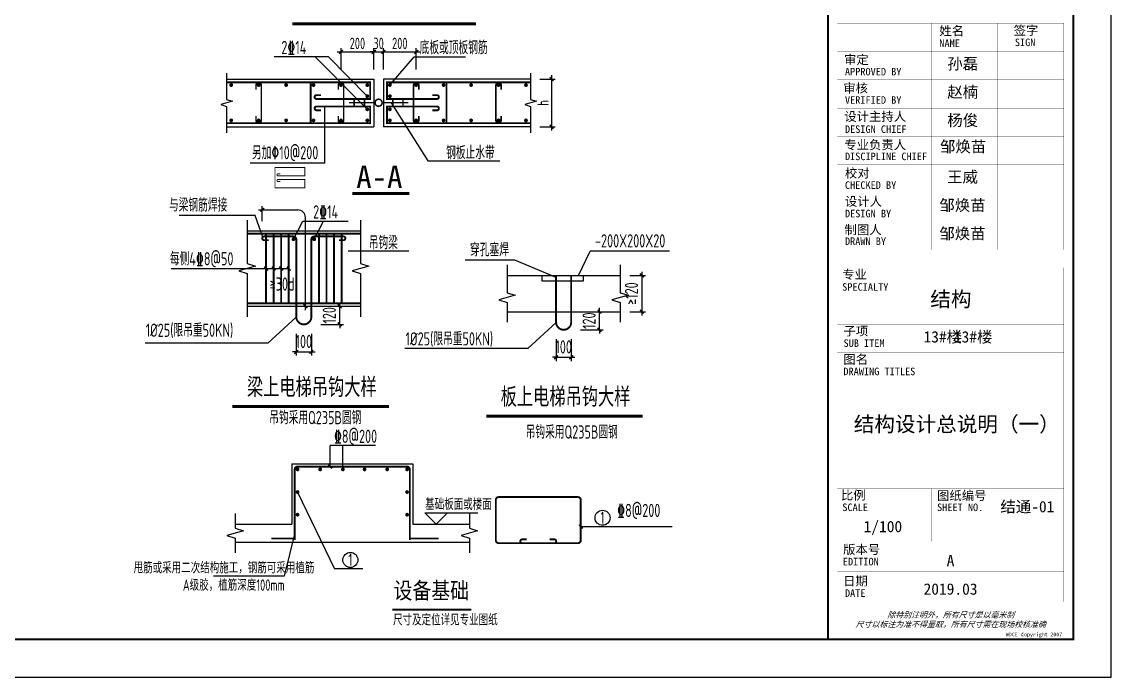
# Model space of a CAD drawing. Extents: x -67167 to 417929, y -86205 to 407116.
# Drawn here: x 291745 to 320599, y 273280 to 290648 of the extents above; entities that cross this region are included whole.
import ezdxf
from ezdxf.enums import TextEntityAlignment as Align

# ---------------------------------------------------------------- set-up
doc = ezdxf.new("R2010")
doc.units = 0
doc.header["$LTSCALE"] = 1000
doc.layers.get('Defpoints').update_dxf_attribs({"color": 165})
for name, color, linetype in [('15', 253, 'Continuous'), ('HZ', 2, 'Continuous'), ('S-ANNO-DIMS', 3, 'Continuous'), ('s-anno-text', 7, 'Continuous'), ('S-ANNO-THIN', 3, 'Continuous'), ('S-DETL', 40, 'Continuous'), ('s-rein', 1, 'Continuous'), ('SHEET_LINE', 6, 'Continuous'), ('签-建（陈）$0$SHEET_TEXT', 7, 'Continuous'), ('结-尺寸标注', 3, 'Continuous'), ('结-文字', 7, 'Continuous'), ('结-细线符号', 3, 'Continuous'), ('结-编号', 90, 'Continuous'), ('结-详图-轮廓', 40, 'Continuous'), ('结-详图-轴网-标注文字', 7, 'Continuous'), ('结-钢筋', 1, 'Continuous')]:
    doc.layers.add(name, color=color, linetype=linetype)
doc.styles.add('2', font='STXIHEI.TTF')
doc.styles.add('TSSD_Axis', font='Complex.shx', dxfattribs={"width": 0.7, "bigfont": 'hztxt.shx'})
doc.styles.add('TSSD_Dimension', font='Tssdeng.shx', dxfattribs={"width": 0.7, "bigfont": 'hztxt.shx'})
doc.styles.add('TSSD_Norm', font='Tssdeng.shx', dxfattribs={"bigfont": 'hztxt.shx'})
doc.styles.add('华文细黑', font='STXIHEI.TTF', dxfattribs={"height": 10})
doc.styles.add('图签信息$0$华文细黑', font='STXIHEI.TTF', dxfattribs={"height": 10})
doc.styles.add('签-建（陈）$0$华文细黑', font='STXIHEI.TTF', dxfattribs={"height": 10})
doc.dimstyles.new('TSSD_100_100', dxfattribs={"dimtxt": 300, "dimasz": 100, "dimexe": 100, "dimexo": 250, "dimgap": 100, "dimtad": 1, "dimdec": 0, "dimzin": 0, "dimdsep": 46, "dimtxsty": 'TSSD_Dimension', "dimblk": 'ARCHTICK', "dimblk1": 'ARCHTICK', "dimblk2": 'ARCHTICK', "dimcen": 0, "dimdle": 100, "dimclrt": 7, "dimadec": 0, "dimazin": 0, "dimtfac": 1, "dimtdec": 0, "dimtix": 1, "dimtmove": 2, "dimatfit": 3, "dimfxl": 1, "dimtolj": 1, "dimtzin": 0, "dimarcsym": 0})
doc.dimstyles.new('TSSD_25_100', dxfattribs={"dimtxt": 350, "dimasz": 100, "dimexe": 100, "dimexo": 250, "dimgap": 100, "dimtad": 1, "dimdec": 0, "dimlfac": 0.25, "dimzin": 0, "dimdsep": 46, "dimtxsty": 'TSSD_Dimension', "dimblk": 'ARCHTICK', "dimblk1": 'ARCHTICK', "dimblk2": 'ARCHTICK', "dimcen": 0, "dimdle": 100, "dimclrt": 7, "dimadec": 0, "dimazin": 0, "dimtfac": 1, "dimtdec": 0, "dimtix": 1, "dimtmove": 2, "dimatfit": 3, "dimfxl": 1, "dimtolj": 1, "dimtzin": 0, "dimarcsym": 0})

# ---------------------------------------------------------------- blocks, each defined once
blk = doc.blocks.new('_ArchTick')
at = {"color": 0, "linetype": 'ByBlock', "const_width": 0.4}
blk.add_lwpolyline([(-0.5, -0.5), (0.5, 0.5)], dxfattribs=at)
blk = doc.blocks.new('*D606')
at = {"layer": 'Defpoints', "color": 0, "transparency": 16777216}
for p in [(301068, 289850), (300200, 289130), (301068, 289130)]:
    blk.add_point(p, dxfattribs=at)
at = {"layer": 'S-ANNO-DIMS', "color": 0, "lineweight": -2, "transparency": 16777216}
for p, q in [((300100, 289850), (301168, 289850)), ((300200, 289380), (300200, 289950)), ((301068, 289380), (301068, 289950))]:
    blk.add_line(p, q, dxfattribs=at)
at = {"layer": 'S-ANNO-DIMS', "color": 0, "lineweight": -2, "transparency": 16777216, "xscale": 100, "yscale": 100, "zscale": 100, "rotation": 180}
blk.add_blockref('_ArchTick', (300200, 289850), dxfattribs=at)
at = {"layer": 'S-ANNO-DIMS', "color": 0, "lineweight": -2, "transparency": 16777216, "xscale": 100, "yscale": 100, "zscale": 100}
blk.add_blockref('_ArchTick', (301068, 289850), dxfattribs=at)
at = {"layer": 'S-ANNO-DIMS', "color": 7, "transparency": 16777216, "insert": (300634, 290075), "char_height": 300, "attachment_point": 5, "style": 'TSSD_Dimension'}
blk.add_mtext('\\A1;200', dxfattribs=at)
blk = doc.blocks.new('*D607')
at = {"layer": 'Defpoints', "color": 0, "transparency": 16777216}
for p in [(301323, 289850), (301068, 289130), (301323, 289130)]:
    blk.add_point(p, dxfattribs=at)
at = {"layer": 'S-ANNO-DIMS', "color": 0, "lineweight": -2, "transparency": 16777216}
for p, q in [((301068, 289850), (300968, 289850)), ((301068, 289380), (301068, 289950)), ((301068, 289850), (301323, 289850)), ((301323, 289380), (301323, 289950)), ((301323, 289850), (301423, 289850))]:
    blk.add_line(p, q, dxfattribs=at)
at = {"layer": 'S-ANNO-DIMS', "color": 0, "lineweight": -2, "transparency": 16777216, "xscale": 100, "yscale": 100, "zscale": 100}
blk.add_blockref('_ArchTick', (301068, 289850), dxfattribs=at)
at = {"layer": 'S-ANNO-DIMS', "color": 0, "lineweight": -2, "transparency": 16777216, "xscale": 100, "yscale": 100, "zscale": 100, "rotation": 180}
blk.add_blockref('_ArchTick', (301323, 289850), dxfattribs=at)
at = {"layer": 'S-ANNO-DIMS', "color": 7, "transparency": 16777216, "insert": (301195, 290075), "char_height": 300, "attachment_point": 5, "style": 'TSSD_Dimension'}
blk.add_mtext('\\A1;30', dxfattribs=at)
blk = doc.blocks.new('*D608')
at = {"layer": 'Defpoints', "color": 0, "transparency": 16777216}
for p in [(302191, 289850), (301323, 289130), (302191, 289130)]:
    blk.add_point(p, dxfattribs=at)
at = {"layer": 'S-ANNO-DIMS', "color": 0, "lineweight": -2, "transparency": 16777216}
for p, q in [((301223, 289850), (302291, 289850)), ((301323, 289380), (301323, 289950)), ((302191, 289380), (302191, 289950))]:
    blk.add_line(p, q, dxfattribs=at)
at = {"layer": 'S-ANNO-DIMS', "color": 0, "lineweight": -2, "transparency": 16777216, "xscale": 100, "yscale": 100, "zscale": 100, "rotation": 180}
blk.add_blockref('_ArchTick', (301323, 289850), dxfattribs=at)
at = {"layer": 'S-ANNO-DIMS', "color": 0, "lineweight": -2, "transparency": 16777216, "xscale": 100, "yscale": 100, "zscale": 100}
blk.add_blockref('_ArchTick', (302191, 289850), dxfattribs=at)
at = {"layer": 'S-ANNO-DIMS', "color": 7, "transparency": 16777216, "insert": (301757, 290075), "char_height": 300, "attachment_point": 5, "style": 'TSSD_Dimension'}
blk.add_mtext('\\A1;200', dxfattribs=at)
blk = doc.blocks.new('*D609')
at = {"layer": 'Defpoints', "color": 0, "transparency": 16777216}
for p in [(305220, 289130), (305220, 287865), (305776, 287865)]:
    blk.add_point(p, dxfattribs=at)
at = {"layer": 'S-ANNO-DIMS', "color": 0, "lineweight": -2, "transparency": 16777216}
for p, q in [((305470, 289130), (305876, 289130)), ((305776, 289230), (305776, 287765)), ((305470, 287865), (305876, 287865))]:
    blk.add_line(p, q, dxfattribs=at)
at = {"layer": 'S-ANNO-DIMS', "color": 0, "lineweight": -2, "transparency": 16777216, "xscale": 100, "yscale": 100, "zscale": 100}
for p, rotation in [((305776, 289130), 90), ((305776, 287865), 270)]:
    blk.add_blockref('_ArchTick', p, dxfattribs=dict(at, rotation=rotation))
at = {"layer": 'S-ANNO-DIMS', "color": 7, "transparency": 16777216, "insert": (305551, 288498), "char_height": 300, "attachment_point": 5, "rotation": 90, "style": 'TSSD_Dimension'}
blk.add_mtext('\\A1;h', dxfattribs=at)
blk = doc.blocks.new('zhishuidai')
at = {"layer": 'S-ANNO-DIMS', "const_width": 26.7}
for points in [[(-64, 432), (67, 432)], [(0, 62), (0, 525)], [(-64, 250), (67, 250)], [(0, -525), (0, -62)], [(-64, -250), (67, -250)], [(-64, -432), (67, -432)]]:
    blk.add_lwpolyline(points, dxfattribs=at)
blk.add_lwpolyline([(0, 62, -1), (0, -62, -1), (0, 62)], format="xyb", dxfattribs=at)
blk = doc.blocks.new('ts_axno')
at = {"color": 0, "linetype": 'ByBlock', "lineweight": -2}
blk.add_circle((0, 0), 0.5, dxfattribs=at)
at = {"color": 0, "linetype": 'ByBlock', "lineweight": -2, "style": 'TSSD_Axis', "width": 0.7}
blk.add_attdef('A', text='', height=0.6, dxfattribs=at).set_placement((0, 0), align=Align.MIDDLE_CENTER)
blk = doc.blocks.new('*D616')
at = {"layer": 'Defpoints', "color": 0, "transparency": 16777216}
for p in [(299015, 282630), (299415, 282630), (299415, 281902)]:
    blk.add_point(p, dxfattribs=at)
at = {"layer": '结-尺寸标注', "color": 0, "lineweight": -2, "transparency": 16777216}
for p, q in [((299015, 282380), (299015, 281802)), ((299415, 282380), (299415, 281802)), ((299015, 281902), (298915, 281902)), ((299015, 281902), (299415, 281902)), ((299415, 281902), (299515, 281902))]:
    blk.add_line(p, q, dxfattribs=at)
at = {"layer": '结-尺寸标注', "color": 0, "lineweight": -2, "transparency": 16777216, "xscale": 100, "yscale": 100, "zscale": 100}
blk.add_blockref('_ArchTick', (299015, 281902), dxfattribs=at)
at = {"layer": '结-尺寸标注', "color": 0, "lineweight": -2, "transparency": 16777216, "xscale": 100, "yscale": 100, "zscale": 100, "rotation": 180}
blk.add_blockref('_ArchTick', (299415, 281902), dxfattribs=at)
at = {"layer": '结-尺寸标注', "color": 7, "transparency": 16777216, "insert": (299215, 282177), "char_height": 350, "attachment_point": 5, "style": 'TSSD_Dimension'}
blk.add_mtext('\\A1;100', dxfattribs=at)
blk = doc.blocks.new('*D617')
at = {"layer": 'Defpoints', "color": 0, "transparency": 16777216}
for p in [(299415, 283110), (300165, 283110), (299415, 282630)]:
    blk.add_point(p, dxfattribs=at)
at = {"layer": '结-尺寸标注', "color": 0, "lineweight": -2, "transparency": 16777216}
for p, q in [((299665, 283110), (300265, 283110)), ((300165, 283110), (300165, 283210)), ((300165, 282630), (300165, 283110)), ((299665, 282630), (300265, 282630)), ((300165, 282630), (300165, 282530))]:
    blk.add_line(p, q, dxfattribs=at)
at = {"layer": '结-尺寸标注', "color": 0, "lineweight": -2, "transparency": 16777216, "xscale": 100, "yscale": 100, "zscale": 100}
for p, rotation in [((300165, 283110), 270), ((300165, 282630), 90)]:
    blk.add_blockref('_ArchTick', p, dxfattribs=dict(at, rotation=rotation))
at = {"layer": '结-尺寸标注', "color": 7, "transparency": 16777216, "insert": (299890, 282870), "char_height": 350, "attachment_point": 5, "rotation": 90, "style": 'TSSD_Dimension'}
blk.add_mtext('\\A1;120', dxfattribs=at)
blk = doc.blocks.new('*D618')
at = {"layer": 'Defpoints', "color": 0, "transparency": 16777216}
for p in [(305897, 282486), (306297, 282486), (306297, 281758)]:
    blk.add_point(p, dxfattribs=at)
at = {"layer": '结-尺寸标注', "color": 0, "lineweight": -2, "transparency": 16777216}
for p, q in [((305897, 282236), (305897, 281658)), ((306297, 282236), (306297, 281658)), ((305897, 281758), (305797, 281758)), ((305897, 281758), (306297, 281758)), ((306297, 281758), (306397, 281758))]:
    blk.add_line(p, q, dxfattribs=at)
at = {"layer": '结-尺寸标注', "color": 0, "lineweight": -2, "transparency": 16777216, "xscale": 100, "yscale": 100, "zscale": 100}
blk.add_blockref('_ArchTick', (305897, 281758), dxfattribs=at)
at = {"layer": '结-尺寸标注', "color": 0, "lineweight": -2, "transparency": 16777216, "xscale": 100, "yscale": 100, "zscale": 100, "rotation": 180}
blk.add_blockref('_ArchTick', (306297, 281758), dxfattribs=at)
at = {"layer": '结-尺寸标注', "color": 7, "transparency": 16777216, "insert": (306097, 282033), "char_height": 350, "attachment_point": 5, "style": 'TSSD_Dimension'}
blk.add_mtext('\\A1;100', dxfattribs=at)
blk = doc.blocks.new('*D619')
at = {"layer": 'Defpoints', "color": 0, "transparency": 16777216}
for p in [(306297, 282966), (307046, 282966), (306297, 282487)]:
    blk.add_point(p, dxfattribs=at)
at = {"layer": '结-尺寸标注', "color": 0, "lineweight": -2, "transparency": 16777216}
for p, q in [((307046, 282966), (307046, 283066)), ((306547, 282966), (307146, 282966)), ((307046, 282487), (307046, 282966)), ((306547, 282487), (307146, 282487)), ((307046, 282487), (307046, 282387))]:
    blk.add_line(p, q, dxfattribs=at)
at = {"layer": '结-尺寸标注', "color": 0, "lineweight": -2, "transparency": 16777216, "xscale": 100, "yscale": 100, "zscale": 100}
for p, rotation in [((307046, 282966), 270), ((307046, 282487), 90)]:
    blk.add_blockref('_ArchTick', p, dxfattribs=dict(at, rotation=rotation))
at = {"layer": '结-尺寸标注', "color": 7, "transparency": 16777216, "insert": (306771, 282727), "char_height": 350, "attachment_point": 5, "rotation": 90, "style": 'TSSD_Dimension'}
blk.add_mtext('\\A1;120', dxfattribs=at)
blk = doc.blocks.new('*D620')
at = {"layer": 'Defpoints', "color": 0, "transparency": 16777216}
for p in [(307597, 283926), (307597, 282966), (308168, 282966)]:
    blk.add_point(p, dxfattribs=at)
at = {"layer": '结-尺寸标注', "color": 0, "lineweight": -2, "transparency": 16777216}
for p, q in [((307847, 283926), (308268, 283926)), ((308168, 284026), (308168, 282866)), ((307847, 282966), (308268, 282966))]:
    blk.add_line(p, q, dxfattribs=at)
at = {"layer": '结-尺寸标注', "color": 0, "lineweight": -2, "transparency": 16777216, "xscale": 100, "yscale": 100, "zscale": 100}
for p, rotation in [((308168, 283926), 90), ((308168, 282966), 270)]:
    blk.add_blockref('_ArchTick', p, dxfattribs=dict(at, rotation=rotation))
at = {"layer": '结-尺寸标注', "color": 7, "transparency": 16777216, "insert": (307893, 283446), "char_height": 350, "attachment_point": 5, "rotation": 90, "style": 'TSSD_Dimension'}
blk.add_mtext('\\A1;≥120', dxfattribs=at)
blk = doc.blocks.new('图签信息$0$WDCE Copyright200X')
at = {"const_width": 0.016}
blk.add_lwpolyline([(-10.6, 1.26, 1), (-11.4, 1.26, 1)], format="xyb", close=True, dxfattribs=at)
at = {"style": '图签信息$0$华文细黑'}
for s, p in [('WDCE ', (-11.46, 0.5)), ('     Copyright ', (-3.51, 0.5))]:
    blk.add_text(s, height=1, dxfattribs=at).set_placement(p, align=Align.BOTTOM_RIGHT)
blk.add_text('c', height=0.6, dxfattribs=at).set_placement((-11.04, 1.35), align=Align.MIDDLE_CENTER)
blk.add_attdef('200X', text='', height=1, dxfattribs=at).set_placement((-0.45, 0.5), align=Align.BOTTOM_RIGHT)
blk = doc.blocks.new('图签信息')
at = {"const_width": 0.5}
blk.add_lwpolyline([(-65, 0), (0, 0), (0, 500.5), (-65, 500.5)], close=True, dxfattribs=at)
at = {"const_width": 0.05}
for points in [[(-62.5, 103.26), (-2.5, 103.26), (-2.5, 163.26), (-62.5, 163.26), (-62.5, 103.26)], [(-37.5, 163.26), (-37.5, 103.26)], [(-20, 163.26), (-20, 103.26)], [(-62.5, 155.76), (-2.5, 155.76)], [(-62.5, 148.26), (-2.5, 148.26)], [(-62.5, 140.76), (-2.5, 140.76)], [(-62.5, 133.26), (-2.5, 133.26)], [(-62.5, 125.76), (-2.5, 125.76)], [(-62.5, 118.26), (-2.5, 118.26)], [(-62.5, 110.76), (-2.5, 110.76)], [(-62.5, 98.5), (-2.5, 98.5), (-2.5, 10), (-62.5, 10), (-62.5, 98.5)], [(-62.5, 83.5), (-2.5, 83.5)], [(-62.5, 76), (-2.5, 76)], [(-62.5, 40), (-2.5, 40)], [(-37.5, 40), (-37.5, 26)], [(-62.5, 26), (-2.5, 26)], [(-62.5, 18), (-2.5, 18)]]:
    blk.add_lwpolyline(points, dxfattribs=at)
blk.add_blockref('图签信息$0$WDCE Copyright200X', (-2.5, 0)).add_auto_attribs({'200X': '2007'})
at = {"style": '图签信息$0$华文细黑'}
for s, height, p in [('姓名', 2.4, (-35.5, 162.47)), ('签字', 2.4, (-15.81, 162.57)), ('NAME', 2, (-35.5, 158.96)), ('SIGN', 2, (-15.5, 159.2)), ('审定', 2.4, (-60.73, 154.81)), ('APPROVED BY', 2, (-60.5, 151.44)), ('审核', 2.4, (-60.95, 147.29)), ('VERIFIED BY', 2, (-60.5, 143.91)), ('设计主持人', 2.4, (-60.68, 139.76)), ('DESIGN CHIEF', 2, (-60.5, 136.19)), ('专业负责人', 2.4, (-60.67, 132.26)), ('DISCIPLINE CHIEF', 2, (-60.5, 128.98)), ('校对', 2.4, (-60.5, 124.76)), ('CHECKED BY', 2, (-60.5, 121.37)), ('设计人', 2.4, (-60.5, 117.26)), ('DESIGN BY', 2, (-60.5, 113.83)), ('制图人', 2.4, (-60.61, 109.76)), ('DRAWN BY', 2, (-60.5, 106.5)), ('专业', 2.4, (-61.23, 97.93)), ('SPECIALTY', 2, (-61.23, 94.38)), ('子项', 2.4, (-60.88, 82.92)), ('SUB ITEM', 2, (-60.88, 79.5)), ('图名', 2.4, (-60.91, 75.41)), ('DRAWING TITLES', 2, (-60.91, 72)), ('比例', 2.4, (-61.56, 39.42)), ('图纸编号', 2.4, (-36.1, 39.32)), ('SCALE', 2, (-61.19, 36)), ('SHEET NO.', 2, (-36.1, 36)), ('版本号', 2.4, (-61, 25.03)), ('EDITION', 2, (-61.06, 21.61)), ('日期', 2.4, (-61, 16.68)), ('DATE', 2, (-60.5, 13.26))]:
    blk.add_text(s, height=height, dxfattribs=at).set_placement(p, align=Align.TOP_LEFT)
at = {"color": 4, "style": '图签信息$0$华文细黑'}
for s, p in [('A', (-32.53, 19.4)), ('2019.03', (-32.53, 11.84))]:
    blk.add_text(s, height=3, dxfattribs=at).set_placement(p, align=Align.CENTER)
at = {"style": '图签信息$0$华文细黑', "oblique": 20}
for s, p in [('除特别注明外，所有尺寸是以毫米制', (-32.5, 6.5)), ('尺寸以标注为准不得量取，所有尺寸需在现场校核准确', (-32.5, 4))]:
    blk.add_text(s, height=1.5, dxfattribs=at).set_placement(p, align=Align.MIDDLE_CENTER)

msp = doc.modelspace()

# ---------------------------------------------------------------- linework, layer by layer
for p, q in [((297924.644, 285517.346), (295916.466, 285517.346)), ((298128.43, 284944.275), (297924.644, 285517.346)), ((298939.986, 284885.163), (299187.326, 285368.017)), ((299187.326, 285368.017), (300391.504, 285368.017)), ((299489.628, 284885.163), (299736.968, 285368.017)), ((306486.743, 283925.55), (306800.059, 284569.859)), ((308899.65, 284569.859), (306800.059, 284569.859)), ((304806.489, 284332.733), (303489.045, 284332.733)), ((305896.832, 283875.753), (304806.489, 284332.733)), ((299014.986, 282821.706), (298265.515, 282134.13)), ((305896.832, 282678.032), (305147.36, 281990.456)), ((298265.515, 282134.13), (295011.961, 282134.13)), ((305147.36, 281990.456), (301893.807, 281990.456))]:
    msp.add_line(p, q)
at = {"linetype": 'Continuous'}
msp.add_lwpolyline([(215471.741, 273282.933), (320596.741, 273282.934), (320596.741, 332682.934), (215471.741, 332682.933)], close=True, dxfattribs=at)
at = {"layer": '15', "color": 2, "linetype": 'Continuous'}
for p, q in [((297170.538, 289130.381), (301067.788, 289130.381)), ((301067.788, 289130.381), (301067.788, 287865.156)), ((305220.038, 289130.381), (301322.788, 289130.381)), ((301322.788, 289130.381), (301322.788, 287865.156)), ((297171.388, 287865.156), (301067.788, 287865.156)), ((305219.188, 287865.156), (301322.788, 287865.156))]:
    msp.add_line(p, q, dxfattribs=at)
at = {"layer": '15', "color": 30, "linetype": 'Continuous'}
for p, q in [((299549.263, 289130.806), (299552.238, 289130.806)), ((302841.313, 289130.806), (302838.338, 289130.806)), ((302841.313, 289130.806), (302838.338, 289130.806))]:
    msp.add_line(p, q, dxfattribs=at)
at = {"layer": 'HZ', "color": 2, "const_width": 80}
for points in [[(298907.408, 290592.224), (303772.995, 290592.224)], [(300497.274, 286097.207), (302005.895, 286097.207)], [(297325.701, 280450.272), (301471.933, 280450.272)], [(304045.974, 280194.315), (308192.206, 280194.315)]]:
    msp.add_lwpolyline(points, dxfattribs=at)
at = {"layer": 's-anno-text'}
for p, q in [((299865.463, 289720.281), (298426.764, 289720.281)), ((300896.25, 288327.768), (299519.697, 289720.281)), ((300896.25, 288677.543), (299865.463, 289720.281))]:
    msp.add_line(p, q, dxfattribs=at)
for points in [[(301494.326, 288970.156), (302140.913, 289720.281), (303494.963, 289720.281)], [(299763.038, 288402.768), (299763.038, 286902.956), (297796.138, 286902.956)], [(301526.681, 288502.656), (302497.613, 286963.681), (304408.088, 286963.681)]]:
    msp.add_lwpolyline(points, dxfattribs=at)
at = {"layer": 'S-ANNO-THIN'}
for points in [[(297170.534, 289286.597), (297170.902, 288588.768), (297324.935, 288539.872), (297016.991, 288455.665), (297171.024, 288406.768), (297171.392, 287708.94)], [(305219.956, 289286.597), (305220.324, 288588.768), (305374.357, 288539.872), (305066.413, 288455.665), (305220.446, 288406.768), (305220.814, 287708.94)]]:
    msp.add_lwpolyline(points, dxfattribs=at)
at = {"layer": 's-rein'}
for points, const_width in [([(297170.616, 289045.156), (300972.788, 289045.156), (300972.788, 288602.543), (299550.252, 288602.543, -1), (299550.252, 288702.543), (299670.252, 288702.543)], 50), ([(297948.863, 288850.156), (297948.863, 288970.156, -1), (298088.863, 288970.156), (298088.863, 288035.156, -1), (297948.863, 288035.156), (297948.863, 288155.156)], 40), ([(300129.978, 288850.156), (300129.978, 288970.156, -1), (300269.978, 288970.156), (300269.978, 288035.156, -1), (300129.978, 288035.156), (300129.978, 288155.156)], 40), ([(305219.96, 289045.156), (301417.788, 289045.156), (301417.788, 288602.543), (302741.324, 288602.543, 1), (302741.324, 288702.543), (302621.324, 288702.543)], 50), ([(302260.599, 288850.156), (302260.599, 288970.156, 1), (302120.599, 288970.156), (302120.599, 288035.156, 1), (302260.599, 288035.156), (302260.599, 288155.156)], 40), ([(304441.714, 288850.156), (304441.714, 288970.156, 1), (304301.714, 288970.156), (304301.714, 288035.156, 1), (304441.714, 288035.156), (304441.714, 288155.156)], 40), ([(297170.616, 287960.156), (300972.788, 287960.156), (300972.788, 288402.768), (299550.252, 288402.768, 1), (299550.252, 288302.768), (299670.252, 288302.768)], 50), ([(305219.96, 287960.156), (301417.788, 287960.156), (301417.788, 288402.768), (302741.324, 288402.768, -1), (302741.324, 288302.768), (302621.324, 288302.768)], 50), ([(298588.466, 286616.913), (298528.466, 286616.913, 1), (298528.466, 286566.913), (299239.734, 286566.913), (299239.734, 286788.219), (298451.681, 286788.219), (298451.681, 286245.719), (299239.734, 286245.719), (299239.734, 286467.026), (298528.466, 286467.026, 1), (298528.466, 286417.026), (298588.466, 286417.026)], 25)]:
    msp.add_lwpolyline(points, format="xyb", dxfattribs=dict(at, const_width=const_width))
at = {"layer": 's-rein', "const_width": 50}
for points in [[(297316.824, 288970.156, 1), (297266.824, 288970.156, 1)], [(298043.863, 288970.156, 1), (297993.863, 288970.156, 1)], [(298770.901, 288970.156, 1), (298720.901, 288970.156, 1)], [(299497.94, 288970.156, 1), (299447.94, 288970.156, 1)], [(300224.978, 288970.156, 1), (300174.978, 288970.156, 1)], [(300921.25, 288970.156, 1), (300871.25, 288970.156, 1)], [(301469.326, 288970.156, -1), (301519.326, 288970.156, -1)], [(302165.599, 288970.156, -1), (302215.599, 288970.156, -1)], [(302892.637, 288970.156, -1), (302942.637, 288970.156, -1)], [(303619.675, 288970.156, -1), (303669.675, 288970.156, -1)], [(304346.714, 288970.156, -1), (304396.714, 288970.156, -1)], [(305073.752, 288970.156, -1), (305123.752, 288970.156, -1)], [(300921.25, 288677.543, -1), (300871.25, 288677.543, -1)], [(301469.326, 288677.543, 1), (301519.326, 288677.543, 1)], [(300921.25, 288327.768, 1), (300871.25, 288327.768, 1)], [(301469.326, 288327.768, -1), (301519.326, 288327.768, -1)], [(297316.824, 288035.156, -1), (297266.824, 288035.156, -1)], [(298043.863, 288035.156, -1), (297993.863, 288035.156, -1)], [(298770.901, 288035.156, -1), (298720.901, 288035.156, -1)], [(299497.94, 288035.156, -1), (299447.94, 288035.156, -1)], [(300224.978, 288035.156, -1), (300174.978, 288035.156, -1)], [(300921.25, 288035.156, -1), (300871.25, 288035.156, -1)], [(301469.326, 288035.156, 1), (301519.326, 288035.156, 1)], [(302165.599, 288035.156, 1), (302215.599, 288035.156, 1)], [(302892.637, 288035.156, 1), (302942.637, 288035.156, 1)], [(303619.675, 288035.156, 1), (303669.675, 288035.156, 1)], [(304346.714, 288035.156, 1), (304396.714, 288035.156, 1)], [(305073.752, 288035.156, 1), (305123.752, 288035.156, 1)]]:
    msp.add_lwpolyline(points, format="xyb", close=True, dxfattribs=at)
for points in [[(299396.681, 289048.283), (299396.681, 287960.156)], [(302993.896, 289048.283), (302993.896, 287960.156)]]:
    msp.add_lwpolyline(points, dxfattribs=at)
at = {"layer": 'SHEET_LINE'}
for points, const_width in [([(215471.741, 273282.933), (215471.741, 332682.933), (320596.741, 332682.934), (320596.741, 273282.934)], 5), ([(217971.741, 274282.933), (217971.741, 331682.933), (319596.741, 331682.934), (319596.741, 274282.934)], 50)]:
    msp.add_lwpolyline(points, close=True, dxfattribs=dict(at, const_width=const_width))
at = {"layer": '结-尺寸标注'}
for p, q in [((298014.986, 285664.353), (299055.673, 285664.353)), ((298114.986, 285360.163), (298114.986, 285764.353)), ((299255.673, 283010.163), (299255.673, 285464.353)), ((299127.532, 283110.163), (299355.673, 283110.163))]:
    msp.add_line(p, q, dxfattribs=at)
msp.add_arc((299055.673, 285464.353), 200, 0.0000007, 90.0000007, dxfattribs=at)
at = {"layer": '结-文字'}
for p, q in [((301992.439, 284569.586), (300389.513, 284569.586)), ((295699.103, 284110.163), (298814.986, 284110.163)), ((301113.043, 279421.056), (299916.236, 279421.056)), ((299916.236, 278861.787), (299916.236, 279421.056)), ((300249.179, 278786.787), (300249.179, 279421.056)), ((299049.179, 278186.787), (300029.862, 276150.738)), ((308967.241, 277269.132), (306550.105, 277269.132)), ((300777.851, 276150.738), (300029.862, 276150.738))]:
    msp.add_line(p, q, dxfattribs=at)
at = {"layer": '结-细线符号'}
for p, q in [((302723.243, 277336.787), (302423.243, 277636.787)), ((302423.243, 277636.787), (303023.243, 277636.787)), ((302723.243, 277336.787), (303023.243, 277636.787)), ((303023.243, 277636.787), (303823.558, 277636.787)), ((298974.179, 277109.329), (298693.179, 275960.329)), ((298693.179, 275960.329), (296826.179, 275960.329))]:
    msp.add_line(p, q, dxfattribs=at)
for points in [[(297714.807, 285390.163), (297714.807, 284240.163), (297934.807, 284170.163), (297494.807, 284050.163), (297714.807, 283980.163), (297714.807, 282830.163)], [(300714.807, 285390.163), (300714.807, 284240.163), (300934.807, 284170.163), (300494.807, 284050.163), (300714.807, 283980.163), (300714.807, 282830.163)], [(304596.653, 284205.55), (304596.653, 283469.914), (304816.653, 283399.914), (304376.653, 283279.914), (304596.653, 283209.914), (304596.653, 282686.489)], [(307596.653, 284205.55), (307596.653, 283469.914), (307816.653, 283399.914), (307376.653, 283279.914), (307596.653, 283209.914), (307596.653, 282686.489)], [(297399.179, 277616.787), (297399.179, 277226.787), (297619.179, 277156.787), (297179.179, 277036.787), (297399.179, 276966.787), (297399.179, 276576.787)], [(303599.179, 277616.787), (303599.179, 277226.787), (303819.179, 277156.787), (303379.179, 277036.787), (303599.179, 276966.787), (303599.179, 276576.787)]]:
    msp.add_lwpolyline(points, dxfattribs=at)
at = {"layer": '结-编号', "const_width": 50}
msp.add_lwpolyline([(301562.364, 275073.017), (303648.191, 275073.017)], dxfattribs=at)
at = {"layer": '结-详图-轮廓'}
for p, q in [((297714.807, 285110.163), (300714.807, 285110.163)), ((304596.653, 283925.55), (307596.653, 283925.55)), ((297714.807, 283110.163), (300714.807, 283110.163)), ((304596.653, 282966.489), (307596.653, 282966.489)), ((298899.179, 278936.787), (302099.179, 278936.787)), ((298899.179, 278936.787), (298899.179, 277336.787)), ((302099.179, 278936.787), (302099.179, 277336.787)), ((297399.179, 277336.787), (298899.179, 277336.787)), ((302099.179, 277336.787), (303599.179, 277336.787)), ((297399.179, 276856.787), (303599.179, 276856.787))]:
    msp.add_line(p, q, dxfattribs=at)
msp.add_lwpolyline([(305523.69, 283925.55), (306611.46, 283925.55), (306611.46, 283775.55), (305523.69, 283775.55)], close=True, dxfattribs=at)
at = {"layer": '结-钢筋', "const_width": 50}
for points in [[(300714.807, 285035.163), (297714.807, 285035.163)], [(298214.986, 285035.163), (298214.986, 283185.163)], [(298414.986, 285035.163), (298414.986, 283185.163)], [(298614.986, 285035.163), (298614.986, 283185.163)], [(298814.986, 285035.163), (298814.986, 283185.163)], [(299614.628, 285035.163), (299614.628, 283185.163)], [(299814.628, 285035.163), (299814.628, 283185.163)], [(300014.628, 285035.163), (300014.628, 283185.163)], [(300214.628, 285035.163), (300214.628, 283185.163)], [(297714.807, 283185.163), (300714.807, 283185.163)], [(298974.179, 276956.894), (298357.764, 276956.894)], [(302024.179, 276956.894), (302786.634, 276956.894)]]:
    msp.add_lwpolyline(points, dxfattribs=at)
for points in [[(298284.986, 284860.163), (298164.986, 284860.163, -1), (298164.986, 284960.163), (298939.986, 284960.163, -0.414213562), (299014.986, 284885.163), (299014.986, 282821.706, 0.97907075), (299414.807, 282830.163), (299414.807, 284885.163, -0.414213562), (299489.807, 284960.163), (300264.628, 284960.163, -1), (300264.628, 284860.163), (300144.628, 284860.163)], [(305896.832, 283925.55), (305896.832, 282678.032, 0.97907075), (306296.653, 282686.489), (306296.653, 283925.55)], [(302024.179, 276913.787), (302024.179, 278786.787, 0.414213562), (301949.179, 278861.787), (299049.179, 278861.787, 0.414213562), (298974.179, 278786.787), (298974.179, 276913.787)], [(305120.105, 276932.636), (305000.105, 276932.636, 1), (305000.105, 276832.636), (306475.105, 276832.636, 0.414213562), (306550.105, 276907.636), (306550.105, 277978.153, 0.414213562), (306475.105, 278053.153), (304375.105, 278053.153, 0.414213562), (304300.105, 277978.153), (304300.105, 276907.636, 0.414213562), (304375.105, 276832.636), (305850.105, 276832.636, 1), (305850.105, 276932.636), (305730.105, 276932.636)]]:
    msp.add_lwpolyline(points, format="xyb", dxfattribs=at)
for points in [[(298964.986, 284885.163, -1), (298914.986, 284885.163, -1)], [(299464.628, 284885.163, 1), (299514.628, 284885.163, 1)], [(299074.179, 278786.787, 1), (299024.179, 278786.787, 1)], [(299674.179, 278786.787, 1), (299624.179, 278786.787, 1)], [(300274.179, 278786.787, 1), (300224.179, 278786.787, 1)], [(300849.022, 278786.787, 1), (300799.022, 278786.787, 1)], [(301449.022, 278786.787, 1), (301399.022, 278786.787, 1)], [(301974.179, 278786.787, 1), (301924.179, 278786.787, 1)], [(299074.179, 278186.787, 1), (299024.179, 278186.787, 1)], [(301924.179, 278186.787, -1), (301974.179, 278186.787, -1)], [(299074.179, 277586.787, 1), (299024.179, 277586.787, 1)], [(301924.179, 277586.787, -1), (301974.179, 277586.787, -1)]]:
    msp.add_lwpolyline(points, format="xyb", close=True, dxfattribs=at)

# ---------------------------------------------------------------- block references
at = {"color": 2, "xscale": 100, "yscale": 100, "zscale": 100, "rotation": 6.766489651874448e-07}
msp.add_blockref('图签信息', (319596.741, 274282.934), dxfattribs=at)
at = {"layer": 'S-DETL', "xscale": -1.5, "yscale": 1.5, "zscale": 1.5, "rotation": 270.0000006770158}
msp.add_blockref('zhishuidai', (301195.288, 288502.656), dxfattribs=at)
at = {"layer": '结-尺寸标注', "xscale": 100, "yscale": 100, "zscale": 100}
for p, rotation in [((298114.986, 285664.353), 180.000000676649), ((298214.986, 284110.163), 90.00000067664897), ((298414.986, 284110.163), 90.00000067664897), ((298614.986, 284110.163), 90.00000067664897), ((298814.986, 284110.163), 90.00000067664897), ((299255.673, 283110.163), 270.000000676649), ((299916.236, 278861.787), 90.00000067664897), ((306550.105, 277269.132), 90.00000067664897)]:
    msp.add_blockref('_ArchTick', p, dxfattribs=dict(at, rotation=rotation))
at = {"layer": '结-详图-轴网-标注文字'}
ref = msp.add_blockref('ts_axno', (307127.394, 277506.447), dxfattribs=dict(at, xscale=400.0000000000001, yscale=400.0000000000001, zscale=400.0000000000001, rotation=6.766489651874448e-07))
ref.add_attrib(' ', '1', dxfattribs={"height": 300, "rotation": 0.0000007, "style": 'TSSD_Axis', "width": 0.7}).set_placement((307127.394, 277506.447), align=Align.MIDDLE_CENTER)
ref = msp.add_blockref('ts_axno', (300447.35, 276388.052), dxfattribs=dict(at, xscale=400.0000000000001, yscale=400.0000000000001, zscale=400.0000000000001, rotation=6.766489651874448e-07))
ref.add_attrib(' ', '1', dxfattribs={"height": 300, "rotation": 0.0000007, "style": 'TSSD_Axis', "width": 0.7}).set_placement((300447.35, 276388.052), align=Align.MIDDLE_CENTER)

# ---------------------------------------------------------------- texts
at = {"style": '2'}
msp.add_text('A-A', height=600, rotation=0.0000007, dxfattribs=at).set_placement((301215.639, 286539.328), align=Align.MIDDLE)
at = {"color": 3, "style": '华文细黑'}
msp.add_text('结构', height=400, rotation=0.0000007, dxfattribs=at).set_placement((315807.785, 283099.808))
at = {"color": 2, "style": '华文细黑'}
for s, p in [('13#楼', (315627.866, 282149.683)), ('1/100', (314041.922, 277123.398))]:
    msp.add_text(s, height=300, rotation=0.0000007, dxfattribs=at).set_placement(p)
at = {"style": '2', "width": 0.7}
for s, p in [('梁上电梯吊钩大样', (297707.831, 280752.968)), ('板上电梯吊钩大样', (304428.104, 280497.011))]:
    msp.add_text(s, height=450, rotation=0.0000007, dxfattribs=at).set_placement(p)
at = {"color": 2, "attachment_point": 5, "rotation": 0.0000011, "style": '华文细黑'}
for s, insert, char_height, width in [('13#楼', (316942.67, 282282.486), 300, 4063.94412), ('{\\fSimSun|b0|i0|c134|p2;结构设计总说明（一）}', (316508.341, 279960.01), 400, 8010.70929), ('{\\fSimSun|b0|i0|c134|p2;结通-01}', (318378.5, 277783.708), 300, 2158.75662)]:
    msp.add_mtext(s, dxfattribs=dict(at, insert=insert, char_height=char_height, width=width))
at = {"layer": 's-anno-text', "style": 'TSSD_Dimension', "width": 0.7}
msp.add_text('2\x8414', height=350, rotation=0.0000007, dxfattribs=at).set_placement((298951.224, 289967.052), align=Align.MIDDLE_CENTER)
for s, p in [('底板或顶板钢筋', (303182.115, 289981.542)), ('另加%%13010@200', (298719.988, 287180.906)), ('钢板止水带', (303627.938, 287197.431))]:
    msp.add_text(s, height=350, rotation=0.0000007, dxfattribs=at).set_placement(p, align=Align.MIDDLE)
at = {"layer": '签-建（陈）$0$SHEET_TEXT', "ltscale": 0.001, "attachment_point": 5, "rotation": 0.0000007, "style": '签-建（陈）$0$华文细黑'}
for s, insert, char_height, width in [('孙磊', (316666.259, 289519.885), 299.7621, 1748.61198), ('赵楠', (316666.259, 288770.48), 299.7621, 1748.61198), ('杨俊', (316666.259, 288020.48), 299.7621, 1748.61198), ('邹焕苗', (316677.085, 287323.723), 299, 1796.12835), ('王威', (316660.979, 286519.888), 299.7621, 1748.61198), ('邹焕苗', (316660.979, 285769.888), 299.7621, 1748.61198), ('邹焕苗', (316660.979, 285019.888), 299.7621, 1748.61198)]:
    msp.add_mtext(s, dxfattribs=dict(at, insert=insert, char_height=char_height, width=width))
at = {"layer": '结-尺寸标注', "style": 'TSSD_Dimension', "width": 0.7}
msp.add_text('≥30d', height=350, rotation=0.0000007, dxfattribs=at).set_placement((298311.715, 283420.457), align=Align.BOTTOM_LEFT)
at = {"layer": '结-文字', "style": 'TSSD_Dimension', "width": 0.7}
for s, p in [('与梁钢筋焊接', (295643.801, 285616.396)), ('2%%13214', (299461.7, 285435.006)), ('吊钩梁', (300935.427, 284620.536)), ('穿孔塞焊', (303617.831, 284431.783)), ('-200X200X20', (306928.845, 284668.909)), ('每侧4%%1328@50', (295666.949, 284193.18)), ('1%%C25(限吊重50KN)', (295027.193, 282299.456)), ('1%%C25(限吊重50KN)', (301909.038, 282072.139)), ('吊钩采用Q235B圆钢', (298299.33, 279984.473)), ('吊钩采用Q235B圆钢', (305090.724, 279602.581))]:
    msp.add_text(s, height=350, rotation=0.0000007, dxfattribs=at).set_placement(p)
msp.add_text('%%1328@200', height=350, rotation=0.0000007, dxfattribs=at).set_placement((300012.807, 279838.886), align=Align.TOP_LEFT)
msp.add_text('%%1328@200', height=350, rotation=0.0000007, dxfattribs=at).set_placement((308658.488, 277419.585), align=Align.BOTTOM_RIGHT)
at = {"layer": '结-细线符号', "style": 'TSSD_Dimension', "width": 0.7}
for s, p in [('基础板面或楼面', (302428.558, 277713.787)), (' 甩筋或采用二次结构施工，钢筋可采用植筋', (294578.906, 276032.136)), ('A级胶，植筋深度100mm ', (296011.558, 275572.647)), (' 尺寸及定位详见专业图纸', (301450.686, 274653.017))]:
    msp.add_text(s, height=300, rotation=0.0000007, dxfattribs=at).set_placement(p)
at = {"layer": '结-编号', "style": 'TSSD_Norm'}
msp.add_text('设备基础', height=500, rotation=0.0000007, dxfattribs=at).set_placement((301591.498, 275161.206), align=Align.BOTTOM_LEFT)

# ---------------------------------------------------------------- dimensions: what is measured, and where the dimension line sits
at = {"layer": 'S-ANNO-DIMS'}
for base, p1, p2, angle, text, picture, middle in [((301067.788, 289850.283), (300199.938, 289130.381), (301067.788, 289130.381), 0.0000007, '200', '*D606', (300633.863, 290075.283)), ((301322.788, 289850.283), (301067.788, 289130.381), (301322.788, 289130.381), 0.0000007, '30', '*D607', (301195.288, 290075.283)), ((302190.638, 289850.283), (301322.788, 289130.381), (302190.638, 289130.381), 0.0000007, '200', '*D608', (301756.713, 290075.283)), ((305775.681, 287865.156), (305220.038, 289130.381), (305220.038, 287865.156), 90.0000007, 'h', '*D609', (305550.681, 288497.768))]:
    dim = msp.add_linear_dim(base=base, p1=p1, p2=p2, angle=angle, text=text, dimstyle='TSSD_100_100', override={"dimexe": 100, "dimexo": 250, "dimgap": 75}, dxfattribs=at)
    dim.commit()
    dim.dimension.update_dxf_attribs({"geometry": picture, "text_midpoint": middle})
at = {"layer": '结-尺寸标注'}
dim = msp.add_linear_dim(base=(308167.742, 282966.489), p1=(307596.653, 283925.55), p2=(307596.653, 282966.489), angle=90.0000007, text='≥120', dimstyle='TSSD_25_100', dxfattribs=at)
dim.commit()
dim.dimension.update_dxf_attribs({"geometry": '*D620', "text_midpoint": (307892.742, 283446.02)})
for base, p1, p2, angle, picture, middle in [((300164.625, 283110.163), (299414.807, 282630.208), (299414.807, 283110.163), 90.0000007, '*D617', (299889.625, 282870.186)), ((307046.47, 282966.489), (306296.653, 282486.534), (306296.653, 282966.489), 90.0000007, '*D619', (306771.47, 282726.512)), ((299414.807, 281901.628), (299014.986, 282630.163), (299414.807, 282630.163), 0.0000007, '*D616', (299214.897, 282176.628)), ((306296.653, 281757.954), (305896.832, 282486.489), (306296.653, 282486.489), 0.0000007, '*D618', (306096.742, 282032.954))]:
    dim = msp.add_linear_dim(base=base, p1=p1, p2=p2, angle=angle, dimstyle='TSSD_25_100', dxfattribs=at)
    dim.commit()
    dim.dimension.update_dxf_attribs({"geometry": picture, "text_midpoint": middle})

doc.saveas('drawing.dxf')
